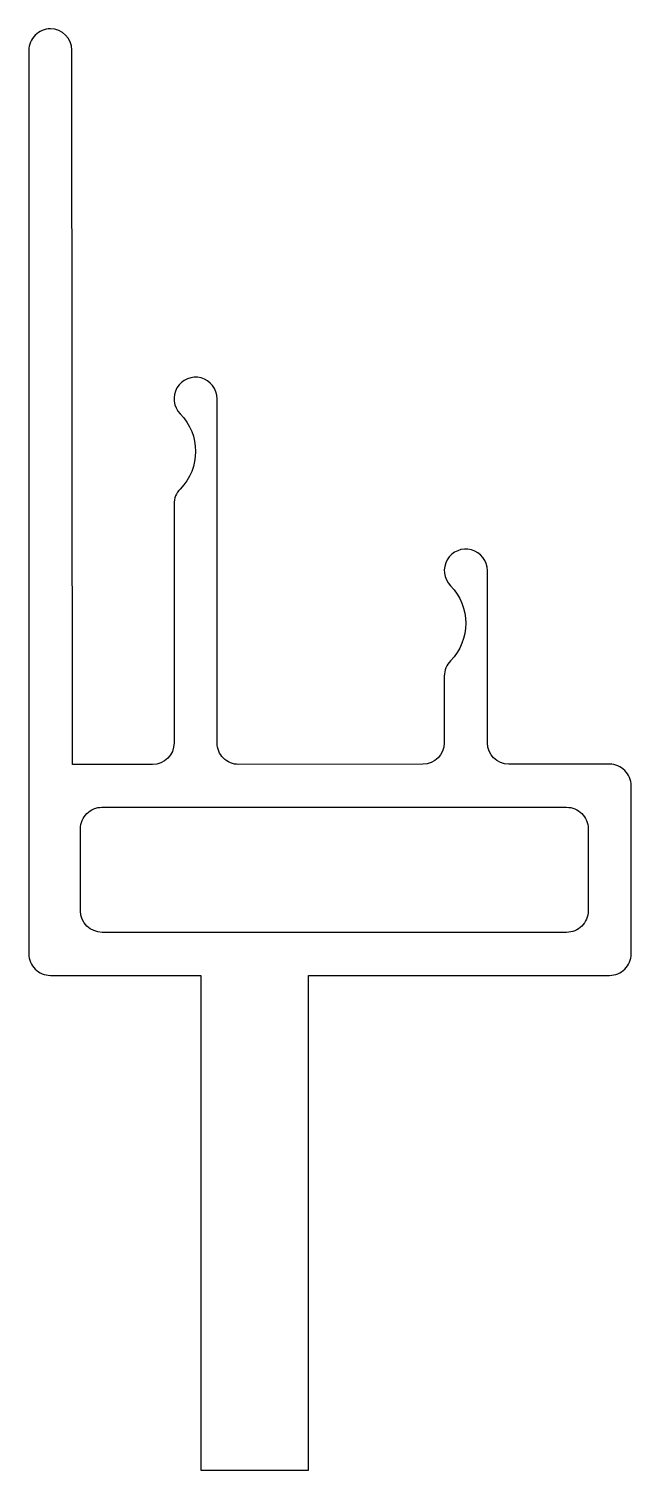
# Model space of a CAD drawing. Extents: x 397.9 to 425.9, y 235.5 to 302.5.
import ezdxf

# ---------------------------------------------------------------- set-up
doc = ezdxf.new("R2010")
doc.units = 0
doc.header["$LTSCALE"] = 0.1
doc.layers.get('0').update_dxf_attribs({"linetype": 'CONTINUOUS'})

msp = doc.modelspace()

# ---------------------------------------------------------------- linework, layer by layer
at = {"ltscale": 0.2}
msp.add_lwpolyline([(420.227, 268.327, -0.41418), (419.227, 269.327), (419.226, 277.327, 1.488372), (417.511, 276.627, -0.408248), (417.511, 273.128, 0.196262), (417.226, 272.428), (417.226, 269.325, -0.413993), (416.226, 268.325), (407.664, 268.318, -0.414401), (406.663, 269.318), (406.662, 285.318, 1.488372), (404.947, 284.618, -0.408248), (404.947, 281.118, 0.196262), (404.662, 280.419), (404.662, 269.315, -0.414019), (403.662, 268.315), (399.939, 268.313), (399.912, 301.513, 0.413978), (398.912, 302.512), (398.912, 302.512, 0.414214), (397.912, 301.512), (397.912, 259.511, 0.414214), (398.912, 258.511), (405.912, 258.511), (405.912, 235.511), (410.912, 235.511), (410.912, 258.511), (424.912, 258.511, 0.414214), (425.912, 259.511), (425.912, 263.693), (425.912, 267.327, 0.414214), (424.912, 268.327)], format="xyb", close=True, dxfattribs=at)
msp.add_lwpolyline([(401.316, 260.512, -0.414042), (400.316, 261.511), (400.313, 265.327, -0.414369), (401.313, 266.327), (422.912, 266.327, -0.414214), (423.912, 265.327), (423.912, 261.511, -0.41423), (422.912, 260.511)], format="xyb", close=True)

doc.saveas('drawing.dxf')
